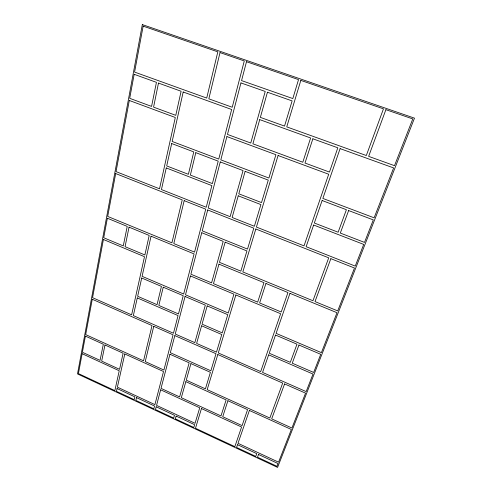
<?xml version="1.0" encoding="UTF-8"?>
<svg xmlns="http://www.w3.org/2000/svg" width="492" height="492" viewBox="0 0 492 492"><rect width="100%" height="100%" fill="white"/><g stroke="black" fill="none" stroke-linecap="round" stroke-linejoin="round"><path stroke-width="0.74" d="M142.323 24.6L77.508 373.92L277.574 467.4L414.492 118.148L142.323 24.6M82.127 353.705L78.419 373.588L114.851 390.599L119.242 370.771L82.127 353.705M85.405 336.104L82.392 352.254L100.054 360.372L103.332 344.234L85.405 336.104M92.268 299.259L85.682 334.609L143.547 360.821L152.022 325.569L92.268 299.259M103.406 239.481L92.564 297.672L131.622 314.849L144.494 256.695L103.406 239.481M107.361 218.233L103.726 237.741L123.271 245.914L127.225 226.406L107.361 218.233M115.688 173.553L107.699 216.431L171.917 242.814L182.237 199.881L115.688 173.553M129.298 100.473L116.044 171.622L159.525 188.793L175.306 117.49L129.298 100.473M134.175 74.31L129.697 98.326L151.567 106.401L156.444 82.349L134.175 74.31M143.147 26.144L134.587 72.09L206.714 98.062L217.827 51.844L143.147 26.144M104.968 344.978L101.672 361.11L119.562 369.326L123.129 353.213L104.968 344.978M129.045 227.156L125.06 246.664L144.882 254.954L149.199 235.447L129.045 227.156M158.486 83.087L153.572 107.139L175.779 115.343L181.111 91.254L158.486 83.087M117.078 388.557L116.456 391.349L134.211 399.645L134.882 396.859L117.078 388.557M124.79 353.963L117.391 387.161L154.906 404.621L163.516 371.522L124.79 353.963M137.286 297.912L133.344 315.606L173.467 333.244L178.061 315.587L137.286 297.912M141.721 278.011L137.649 296.282L157.046 304.671L161.438 286.418L141.721 278.011M151.044 236.203L142.096 276.326L183.67 294.019L194.094 253.915L151.044 236.203M166.259 167.938L161.444 189.555L206.234 207.243L211.861 185.601L166.259 167.938M171.696 143.535L166.708 165.933L188.387 174.316L193.774 151.899L171.696 143.535M183.184 91.998L172.163 141.462L218.755 159.082L231.652 109.488L183.184 91.998M136.512 397.616L135.841 400.402L153.824 408.803L154.543 406.017L136.512 397.616M153.762 326.331L145.232 361.583L163.904 370.039L173.061 334.824L153.762 326.331M163.239 287.187L158.824 305.44L178.485 313.951L183.233 295.704L163.239 287.187M184.18 200.65L173.793 243.583L194.568 252.113L205.73 209.174L184.18 200.65M195.798 152.668L190.367 175.084L212.384 183.596L218.214 161.155L195.798 152.668M220.016 52.595L208.829 98.824L232.236 107.25L244.278 60.946L220.016 52.595M156.198 406.786L155.466 409.565L173.682 418.077L174.463 415.297L156.198 406.786M160.638 389.805L156.561 405.39L195.053 423.311L199.734 407.782L160.638 389.805M169.949 354.24L161.019 388.366L179.617 396.909L189.168 362.832L169.949 354.24M174.826 335.606L170.349 352.709L210.865 370.796L216 353.736L174.826 335.606M185.06 296.485L175.238 334.025L194.826 342.635L205.336 305.132L185.06 296.485M190.435 275.944L185.502 294.8L228.263 313.004L233.934 294.167L190.435 275.944M201.751 232.716L190.89 274.198L211.578 282.851L223.202 241.375L201.751 232.716M207.704 209.955L202.237 230.853L247.507 249.093L253.798 228.19L207.704 209.955M220.268 161.936L208.208 208.024L230.121 216.677L243.048 170.564L220.268 161.936M226.904 136.579L220.816 159.857L268.896 178.036L275.914 154.709L226.904 136.579M240.951 82.92L227.47 134.427L250.76 143.024L265.219 91.45L240.951 82.92M246.498 61.709L241.56 80.596L292.82 98.566L298.527 79.612L246.498 61.709M176.136 416.078L175.349 418.852L193.805 427.468L194.635 424.701L176.136 416.078M185.841 381.651L181.32 397.69L220.982 415.906L226.135 399.922L185.841 381.651M190.927 363.619L186.259 380.168L205.428 388.852L210.404 372.321L190.927 363.619M201.591 325.784L196.615 343.422L216.474 352.155L221.781 334.529L201.591 325.784M207.193 305.919L202.052 324.154L222.273 332.899L227.759 314.689L207.193 305.919M218.971 264.149L213.473 283.644L257.673 302.137L263.958 282.66L218.971 264.149M225.164 242.169L219.475 262.347L240.871 271.135L246.941 250.957L225.164 242.169M238.233 195.816L232.132 217.47L254.376 226.258L260.901 204.592L238.233 195.816M245.133 171.351L238.798 193.811L261.504 202.587L268.269 180.115L245.133 171.351M259.721 119.617L252.894 143.812L302.795 162.237L310.618 137.981L259.721 119.617M267.439 92.232L260.354 117.373L284.536 126.081L292.119 100.903L267.439 92.232M201.456 408.569L195.49 428.261L234.832 446.631L241.59 427.025L201.456 408.569M217.815 354.529L207.181 389.646L269.856 418.034L282.691 383.096L217.815 354.529M235.852 294.972L218.294 352.955L260.692 371.595L280.637 313.73L235.852 294.972M255.828 228.995L242.827 271.941L312.955 300.741L328.724 257.833L255.828 228.995M278.085 155.515L256.418 227.064L304.025 245.865L328.705 174.242L278.085 155.515M300.827 80.405L286.75 126.881L366.312 155.527L383.471 108.843L300.827 80.405M227.913 400.728L222.728 416.712L242.082 425.598L247.581 409.645L227.913 400.728M265.944 283.472L259.622 302.955L281.233 311.99L287.943 292.525L265.944 283.472M312.863 138.793L304.997 163.049L329.456 172.077L337.819 147.797L312.863 138.793M237.519 444.682L236.566 447.437L255.754 456.404L256.769 453.649L237.519 444.682M249.382 410.463L237.999 443.298L278.564 462.179L291.35 429.491L249.382 410.463M268.65 354.843L262.562 372.419L306.165 391.595L313.023 374.068L268.65 354.843M275.514 335.046L269.216 353.219L290.317 362.352L296.983 344.197L275.514 335.046M289.96 293.355L276.092 333.361L321.399 352.647L337.014 312.715L289.96 293.355M313.638 225.022L306.129 246.695L355.242 266.092L363.717 244.419L313.638 225.022M322.125 200.515L314.333 223.011L338.133 232.218L346.405 209.715L322.125 200.515M340.107 148.621L322.85 198.436L374.117 217.815L393.625 167.932L340.107 148.621M258.528 454.473L257.513 457.222L276.953 466.299L278.029 463.556L258.528 454.473M284.585 383.926L271.682 418.858L291.922 428.028L305.557 393.157L284.585 383.926M298.952 345.033L292.248 363.188L313.656 372.45L320.741 354.32L298.952 345.033M330.852 258.675L315.003 301.584L337.715 310.913L354.486 268.023L330.852 258.675M348.625 210.558L340.316 233.06L364.504 242.408L373.305 219.899L348.625 210.558M385.894 109.679L368.643 156.364L394.504 165.681L412.782 118.929L385.894 109.679"/></g></svg>
